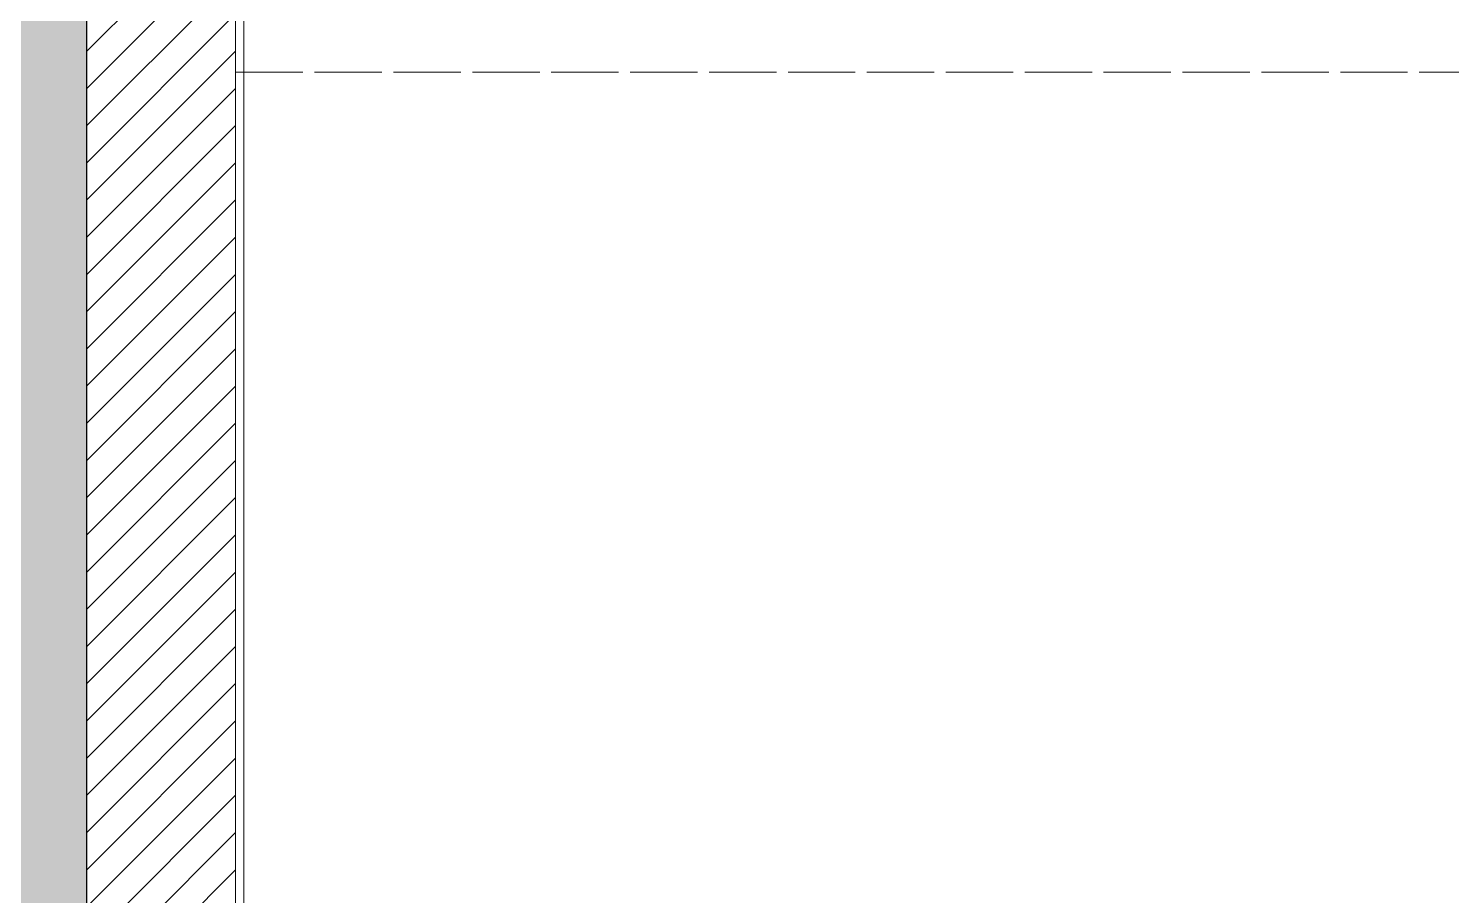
# Model space of a CAD drawing. Header units: millimetres. Extents: x -853320 to 19484, y -510814 to 9708.
# Drawn here: x 12081.9 to 12253.6, y 7694.4 to 7799.1 of the extents above; entities that cross this region are included whole.
import ezdxf

# ---------------------------------------------------------------- set-up
doc = ezdxf.new("R2010")
doc.units = ezdxf.units.MM
doc.linetypes.add('NASCOSTA', pattern=[9.525, 6.35, -3.175])
for name, color, linetype, lineweight in [('F_ARREDI', 7, 'Continuous', 5), ('F_LSB Lam.to BIANCO', 30, 'Continuous', 5), ('F_MULTI laminato OPACO', 1, 'Continuous', 5), ('F_Proiezioni', 253, 'NASCOSTA', 9)]:
    doc.layers.add(name, color=color, linetype=linetype, lineweight=lineweight)
doc.layers.add('IA_ARREDI', color=73, linetype='Continuous')

# ---------------------------------------------------------------- blocks, each defined once
blk = doc.blocks.new('BAGNO-LAVANDERIA_pianta_sol.B')
at = {"layer": 'F_MULTI laminato OPACO', "true_color": 0x636466}
h = blk.add_hatch(dxfattribs=at)
h.set_pattern_fill('ANSI31', color=251)
h.paths.add_polyline_path([(865408.77, 518657.99), (865426.77, 518657.99), (865426.77, 518287.99), (865408.77, 518287.99)])
at = {"layer": 'IA_ARREDI', "ltscale": 10, "true_color": 0xcecce6, "transparency": 33554559}
h = blk.add_hatch(color=254, dxfattribs=at)
h.dxf.hatch_style = 1
h.paths.add_polyline_path([(865408.77, 518292.99), (864235.77, 518292.99), (864235.77, 518692.99), (865408.77, 518692.99)])
at = {"layer": 'F_LSB Lam.to BIANCO'}
blk.add_lwpolyline([(865427.77, 518304.49), (866097.77, 518304.49), (866097.77, 518641.49), (865427.77, 518641.49)], close=True, dxfattribs=at)
at = {"layer": 'F_MULTI laminato OPACO'}
blk.add_lwpolyline([(865408.77, 518657.99), (865426.77, 518657.99), (865426.77, 518287.99), (865408.77, 518287.99)], close=True, dxfattribs=at)
at = {"layer": 'F_MULTI laminato OPACO', "linetype": 'NASCOSTA'}
for points in [[(865958.77, 518625.99), (865958.77, 518607.99), (865426.77, 518607.99), (865426.77, 518625.99)], [(865958.77, 518607.99), (865958.77, 518337.99), (865426.77, 518337.99), (865426.77, 518607.99)]]:
    blk.add_lwpolyline(points, close=True, dxfattribs=at)
at = {"layer": 'F_Proiezioni'}
blk.add_lwpolyline([(865426.77, 518657.99), (865062.77, 518657.99, 0.402701), (865426.77, 518287.99)], format="xyb", dxfattribs=at)
at = {"layer": 'IA_ARREDI', "ltscale": 10}
blk.add_lwpolyline([(865408.77, 518292.99), (864235.77, 518292.99), (864235.77, 518692.99), (865408.77, 518692.99)], close=True, dxfattribs=at)

msp = doc.modelspace()

# ---------------------------------------------------------------- block references
at = {"layer": 'F_ARREDI', "color": 2, "lineweight": 5}
msp.add_blockref('BAGNO-LAVANDERIA_pianta_sol.B', (-853319.899, -510814.178), dxfattribs=at)

doc.saveas('drawing.dxf')
